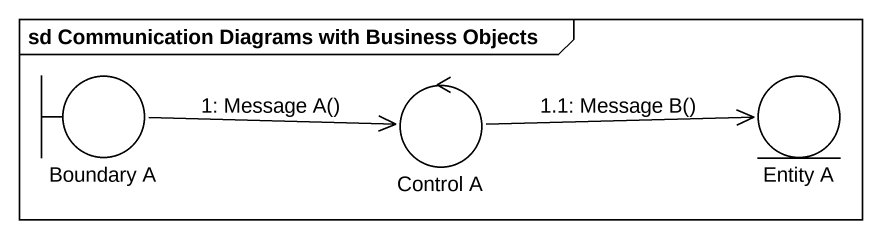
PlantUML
@startuml
mainframe sd Communication Diagrams with Business Objects
boundary "Boundary A" as Boundary_A
control "Control A" as Control_A
entity "Entity A" as Entity_A
Boundary_A -right-> Control_A : 1: Message A()
Control_A -right-> Entity_A : 1.1: Message B()
@enduml
